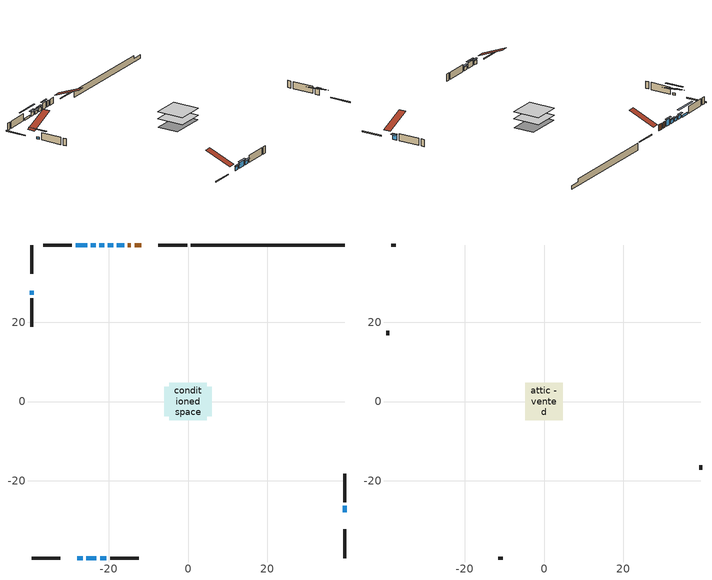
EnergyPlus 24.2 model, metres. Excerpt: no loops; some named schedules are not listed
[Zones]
conditioned space
 floor adiabatic (AdiabaticFloorConstruction): -4.69,-4.69 -4.69,4.69 4.69,4.69 4.69,-4.69 z0.47
 floor foundation (Slab1 construction): -6.02,-3.66 -6.02,3.66 6.02,3.66 6.02,-3.66 z-1.79
 wall outside (RimJoist1 construction): -0.19,39.45 -7.44,39.45 / -39.45,-39.45 -32.2,-39.45 / -39.45,39.45 -39.45,32.2 / 39.45,-39.45 39.45,-32.2 z0.47:0.77
 wall outside (AdiabaticWallConstruction 1): -11.74,39.45 -13.44,39.45 / -14.37,39.45 -15.17,39.45 z0.47:2.5
 wall outside (AdiabaticWallConstruction): 39.45,-27.9 39.45,-26.3 z0.47:2.4; -39.45,27.9 -39.45,26.93 / -25.42,39.45 -28.32,39.45 z0.47:1.13; -16.1,39.45 -17.95,39.45 z0.47:2.66; -18.88,39.45 -20.2,39.45 / -27.9,-39.45 -26.58,-39.45 z0.47:1.69; -21.13,39.45 -22.35,39.45 z0.47:1.49; -23.27,39.45 -24.5,39.45 z0.47:1.79; -25.65,-39.45 -23.11,-39.45 z0.47:2.38; -22.18,-39.45 -20.55,-39.45 z0.47:1.67
 wall outside (Wall1 construction): -29.25,39.45 -36.45,39.45 / -19.63,-39.45 -12.42,-39.45 / -39.45,26 -39.45,18.8 / 39.45,-25.37 39.45,-18.17 z0.47:2.91
 wall foundation (FoundationWall1 construction): 0.74,39.45,-1.79 0.74,39.45,0.47 35.58,39.45,0.47 35.58,39.45,-0.61 39.45,39.45,-0.61 39.45,39.45,-1.79
 window (WindowConstruction): 39.45,-27.9 39.45,-26.3 z0.47:2.4
 window (WindowConstruction 9): -39.45,27.9 -39.45,26.93 z0.47:1.13
 window (WindowConstruction 1): -16.1,39.45 -17.95,39.45 z0.47:2.66
 window (WindowConstruction 2): -18.88,39.45 -20.2,39.45 z0.47:1.69
 window (WindowConstruction 3): -21.13,39.45 -22.35,39.45 z0.47:1.48
 window (WindowConstruction 4): -23.28,39.45 -24.49,39.45 z0.47:1.79
 window (WindowConstruction 5): -27.9,-39.45 -26.58,-39.45 z0.47:1.69
 window (WindowConstruction 6): -25.65,-39.45 -23.11,-39.45 z0.47:2.38
 window (WindowConstruction 7): -22.18,-39.45 -20.56,-39.45 z0.47:1.66
 window (WindowConstruction 8): -25.42,39.45 -28.32,39.45 z0.47:1.13
 door (Door): -11.74,39.45 -13.44,39.45 z0.47:2.5
 door (Door 1): -14.37,39.45 -15.17,39.45 z0.47:2.5
 ceiling adiabatic (AdiabaticFloorConstruction): 4.69,-4.69 4.69,4.69 -4.69,4.69 -4.69,-4.69 z0.47
attic - vented
 floor to conditioned space (Floor1 construction Reversed): -4.69,-4.69 -4.69,4.69 4.69,4.69 4.69,-4.69 z2.91
 wall outside (Wall2 construction): -37.38,39.45 -38.53,39.45 / -11.5,-39.45 -10.35,-39.45 / -39.45,17.87 -39.45,16.73 / 39.45,-17.24 39.45,-16.09 z0.47:2.91
 roof outside (Roof1 construction): -10.81,39.45,2.91 -10.81,30.44,6.67 -8.37,30.44,6.67 -8.37,39.45,2.91; -28.83,-39.45,2.91 -28.83,-30.44,6.67 -31.27,-30.44,6.67 -31.27,-39.45,2.91; -39.45,28.83,2.91 -30.44,28.83,6.67 -30.44,31.27,6.67 -39.45,31.27,2.91; 39.45,-28.83,2.91 30.44,-28.83,6.67 30.44,-31.27,6.67 39.45,-31.27,2.91
shading: 39.45,-26.27 39.45,-27.93 40.67,-27.93 40.67,-26.27 z2.43; -39.45,24.19 -39.45,30.64 -39.92,30.64 -39.92,24.19 z3.87; -18.41,39.45 -15.64,39.45 -15.64,39.92 -18.41,39.92 z3.12; -20.66,39.45 -18.42,39.45 -18.42,39.92 -20.66,39.92 z2.15; -22.81,39.45 -20.67,39.45 -20.67,39.92 -22.81,39.92 z1.95; -24.95,39.45 -22.82,39.45 -22.82,39.92 -24.95,39.92 z2.25; -26.12,-39.45 -28.36,-39.45 -28.36,-39.92 -26.12,-39.92 z2.15; -22.65,-39.45 -26.11,-39.45 -26.11,-39.92 -22.65,-39.92 z2.84; -20.1,-39.45 -22.64,-39.45 -22.64,-39.92 -20.1,-39.92 z2.13; -31.06,39.45 -22.68,39.45 -22.68,39.92 -31.06,39.92 z3.87
[Building]
Building 1: Terrain=Suburbs
[Site:Location]
Mont Joli AP_QC: Latitude {deg}=48.61; Longitude {deg}=-68.21; Time Zone {hr}=-5; Elevation {m}=52; Keep Site Location Information=Yes
[Site:GroundTemperature:Shallow]
-0.843868, -3.04892, -3.2255, -2.1791, 2.02165, 6.20283, 9.82768, 12.1239, 12.319, 10.4514, 6.91898, 2.86606
[Site:WaterMainsTemperature]
Calculation Method=Schedule; Temperature Schedule=mains temperature schedule
[Material] Roughness=Rough; Thermal Absorptance=0.9
Name | Thickness {m} | Conductivity {W/m-K} | Density {kg/m3} | Specific Heat {J/kg-K} | Solar Absorptance | Visible Absorptance
asphalt or fiberglass shingles | 0.00635 | 0.162714 | 1121.4 | 1465.45 | 0.4 | 0.4
ceiling loosefill ins | 0.169333 | 0.0480833 | 16.02 | 1046.75 | 0.7 | 0.7
ceiling stud and cavity | 0.1397 | 0.109582 | 65.682 | 1177.47 | 0.7 | 0.7
concrete 4.0 in. | 0.1016 | 1.803125 | 2242.8 | 837.4 | 0.7 | 0.7
concrete 8.0 in. | 0.2032 | 1.803125 | 2242.8 | 837.4 | 0.7 | 0.7
door material | 0.04445 | 0.0451087 | 512.64 | 1214.23 | 0.7 | 0.7
door material 1 | 0.04445 | 0.188738 | 512.64 | 1214.23 | 0.7 | 0.7
exterior vertical ins | 0.0145545 | 0.029427 | 32.04 | 1214.23 | 0.7 | 0.7
floor covering | 0.0127 | 0.0433444 | 54.468 | 1339.84 | 0.6 | 0.6
floor rigid ins; wall rigid ins | 0.512978 | 0.029427 | 32.04 | 1214.23 | 0.7 | 0.7
floor stud and cavity | 0.1397 | 1.75129 | 37.0049 | 1207.88 | 0.7 | 0.7
furniture material conditioned space 1 | 0.1524 | 0.115458 | 640.8 | 1214.23 | 0.6 | 0.6
gypsum board | 0.0127 | 0.160291 | 801 | 837.4 | 0.6 | 0.6
gypsum board 1 | 0.0127 | 0.160291 | 801 | 837.4 | 0.7 | 0.7
osb sheathing 0.5 in. | 0.0127 | 0.115458 | 512.64 | 1214.23 | 0.7 | 0.7
osb sheathing 0.75 in. | 0.01905 | 0.115458 | 512.64 | 1214.23 | 0.7 | 0.7
osb sheathing 2.0 in. | 0.0508 | 0.115458 | 512.64 | 1214.23 | 0.7 | 0.7
rim joist stud and cavity | 0.0508 | 0.0714852 | 125.044 | 1163.47 | 0.6 | 0.6
wall stud and cavity | 0.1397 | 0.073666 | 139.0536 | 1170.24 | 0.7 | 0.7
wall stud and cavity 1 | 0.0889 | 6.1454 | 50.32683 | 1063.81 | 0.6 | 0.6
wall stud and cavity 2 | 0.0889 | 0.380278 | 52.3479 | 1209.89 | 0.7 | 0.7
wall stud and cavity 3 | 0.0889 | 0.391764 | 83.0341 | 1211.67 | 0.7 | 0.7
wood siding | 0.0254 | 0.102417 | 544.68 | 1172.36 | 0.4 | 0.4
wood siding 1 | 0.00254 | 0.102417 | 544.68 | 1172.36 | 0.4 | 0.4
wood siding 2; wood siding 3; wood siding 4 | 0.0254 | 0.102417 | 544.68 | 1172.36 | 0.7 | 0.7
[WindowMaterial:SimpleGlazingSystem]
Name | U-Factor {W/m2-K} | Solar Heat Gain Coefficient
WindowMaterial | 3.29721 | 0.69
WindowMaterial 1 | 3.29438 | 0.7
WindowMaterial 2 | 3.30119 | 0.67
WindowMaterial 3 | 3.30232 | 0.66
WindowMaterial 4 | 3.29438 | 0.71
WindowMaterial 5 | 3.30005 | 0.68
WindowMaterial 6 | 3.30573 | 0.62
[Construction]
AdiabaticFloorConstruction: floor stud and cavity, floor rigid ins, osb sheathing 0.75 in., floor covering
AdiabaticWallConstruction: wood siding 3, wall rigid ins, wall stud and cavity 2, gypsum board
AdiabaticWallConstruction 1: wood siding 4, wall rigid ins, wall stud and cavity 2, gypsum board
Door: door material
Door 1: door material 1
Floor1 construction Reversed: gypsum board, ceiling stud and cavity, ceiling loosefill ins
FoundationWall1 construction: concrete 8.0 in., gypsum board 1
furniture construction conditioned space 1: furniture material conditioned space 1
PartitionWallConstruction: gypsum board, wall stud and cavity 3, gypsum board
RimJoist1 construction: wood siding 2, osb sheathing 2.0 in., rim joist stud and cavity
Roof1 construction: asphalt or fiberglass shingles
Slab1 construction: concrete 4.0 in.
Wall1 construction: wood siding, osb sheathing 0.5 in., wall stud and cavity, gypsum board
Wall2 construction: wood siding 1, wall stud and cavity 1
WindowConstruction: WindowMaterial
WindowConstruction 1: WindowMaterial 1
WindowConstruction 2; WindowConstruction 4; WindowConstruction 5: WindowMaterial 2
WindowConstruction 3: WindowMaterial 3
WindowConstruction 6: WindowMaterial 4
WindowConstruction 7: WindowMaterial 5
WindowConstruction 8; WindowConstruction 9: WindowMaterial 6
[Zone] Multiplier=1; Part of Total Floor Area=Yes
Name | Volume {m3}
attic - vented | 52.9807
conditioned space | 432.6
[Space]
Name | Zone | Volume {m3}
attic - vented 1 | attic - vented | 52.9807
conditioned space 1 | conditioned space | 432.6
[ZoneInfiltration:EffectiveLeakageArea]
infil attic - vented 1: Zone or Space=attic - vented 1; Schedule=Always On Discrete; Effective Air Leakage Area {cm2}=3063.3; Stack Coefficient=0.000430805; Wind Coefficient=1.40236e-05
[ZoneMixing]
whole house fan mix: Zone or Space=attic - vented; Schedule=Always On Continuous; Design Flow Rate Calculation Method=Flow/Zone; Design Flow Rate {m3/s}=0; Source Zone or Space=conditioned space
[SurfaceProperty:ExposedFoundationPerimeter]
Slab1: Exposed Perimeter Calculation Method=TotalExposedPerimeter; Total Exposed Perimeter {m}=38.711
[InternalMass] Zone or ZoneList=conditioned space; Space or SpaceList=conditioned space 1
Name | Construction | Surface Area {m2}
furniture mass conditioned space 1 | furniture construction conditioned space 1 | 70.48
partition wall mass | PartitionWallConstruction | 176.2
[Lights]
interior lighting: Zone or ZoneList or Space or SpaceList=conditioned space 1; Schedule=interior lighting schedule; Design Level Calculation Method=LightingLevel; Lighting Level {W}=343.2; Return Air Fraction=0; Fraction Radiant=0.6; Fraction Visible=0.2; Fraction Replaceable=1
[People]
occupants: Zone or ZoneList or Space or SpaceList=conditioned space 1; Number of People Schedule=occupants schedule; Number of People Calculation Method=People; Number of People=3; Fraction Radiant=0.314171; Sensible Heat Fraction=0.56303; Activity Level Schedule=occupants activity schedule; Carbon Dioxide Generation Rate {m3/s-W}=0; Enable ASHRAE 55 Comfort Warnings=No; Mean Radiant Temperature Calculation Type=EnclosureAveraged
[ElectricEquipment] Zone or ZoneList or Space or SpaceList=conditioned space 1; Design Level Calculation Method=EquipmentLevel
Name | Schedule | Design Level {W} | Fraction Latent | Fraction Radiant | Fraction Lost
clothes dryer | clothes dryer schedule | 140.772 | 0.015 | 0.081 | 0.85
clothes washer | clothes washer schedule | 32.1985 | 0.03 | 0.162 | 0.7
cooking range | cooking range schedule | 215.147 | 0.08 | 0.432 | 0.2
dishwasher | dishwasher schedule | 66.8632 | 0.3 | 0.18 | 0.4
fridge | fridge schedule | 72.9452 | 0 | 0.6 | 0
mech vent bath fan 0 | mech vent bath fan 0 schedule | 50.2 | 0 | 0 | 1
mech vent house fan | mech vent house fan schedule | 0 | 0 | 0 | 1
mech vent house fan cfis | mech vent house fan cfis schedule | 0 | 0 | 0 | 0
mech vent range fan 0 | mech vent range fan 0 schedule | 57 | 0 | 0 | 1
misc plug loads | misc plug loads schedule | 494.7 | 0.045 | 0.513 | 0.1
whole house fan | Always On Discrete | 0 | 0 | 0 | 1
[OtherEquipment] Zone or ZoneList or Space or SpaceList=conditioned space 1; Design Level Calculation Method=EquipmentLevel
Name | Fuel Type | Schedule | Design Level {W} | Fraction Latent | Fraction Radiant | Fraction Lost
clothes dryer 1 | Electricity | clothes dryer schedule | 0 | 0.015 | 0.081 | 0.85
cooking range 1 | Electricity | cooking range schedule | 0 | 0.08 | 0.432 | 0.2
general water use latent | None | general water use schedule | 62.594 | 1 | 0 | 0
general water use sensible | None | general water use schedule | -61.6891 | 0 | 0.6 | 0
mech vent house fan latent load | None | Always On Discrete | 0 | 1 | 0 | 0
mech vent house fan sensible load | None | Always On Discrete | 0 | 0 | 0 | 0
water heater energy adjustment1 | Electricity | Always On Discrete | 0.01 | 0 | 0 | 1
[ZoneInfiltration:DesignFlowRate] Zone or ZoneList or Space or SpaceList=conditioned space 1; Schedule=Always On Discrete; Design Flow Rate Calculation Method=Flow/Zone; Design Flow Rate {m3/s}=0
infil flow; natural vent flow; whole house fan flow
[ZoneControl:Thermostat]
conditioned space Thermostat: Zone or ZoneList=conditioned space; Control Type Schedule=conditioned space Thermostat Schedule; Control 1=conditioned space temperature setpoint; Temperature Difference Between Cutout And Setpoint {deltaC}=0
[ZoneHVAC:Baseboard:Convective:Electric]
electric baseboard: Availability Schedule=Always On Discrete; Heating Design Capacity {W}=9481.44; Efficiency=1
[AirLoopHVAC:UnitarySystem]
unit heater unitary system: Control Type=Load; Controlling Zone or Thermostat Location=conditioned space; Dehumidification Control Type=None; Availability Schedule=Always On Discrete; Supply Fan=unit heater supply fan; Fan Placement=BlowThrough; Supply Air Fan Operating Mode Schedule=unit heater auto fan schedule; Heating Coil=unit heater htg coil; DX Heating Coil Sizing Ratio=1; Use DOAS DX Cooling Coil=No; Minimum Supply Air Temperature {C}=2; Latent Load Control=SensibleOnlyLoadControl; Cooling Supply Air Flow Rate Method=None; Heating Supply Air Flow Rate Method=SupplyAirFlowRate; Heating Supply Air Flow Rate {m3/s}=0.00141584; No Load Supply Air Flow Rate Method=SupplyAirFlowRate; No Load Supply Air Flow Rate {m3/s}=0; No Load Supply Air Flow Rate Control Set To Low Speed=Yes; Maximum Supply Air Temperature {C}=48.8889; Maximum Outdoor Dry-Bulb Temperature for Supplemental Heater Operation {C}=21; Ancillary On-Cycle Electric Power {W}=0; Ancillary Off-Cycle Electric Power {W}=0
[Fan:SystemModel]
unit heater supply fan: Availability Schedule=Always On Discrete; Design Maximum Air Flow Rate {m3/s}=0.00141584; Speed Control Method=Discrete; Electric Power Minimum Flow Rate Fraction=0.2; Design Pressure Rise {Pa}=500; Motor Efficiency=1; Motor In Air Stream Fraction=1; Design Electric Power Consumption {W}=Autosize; Design Power Sizing Method=PowerPerFlow; Electric Power Per Unit Flow Rate {W/(m3/s)}=1e-06; Electric Power Per Unit Flow Rate Per Unit Pressure {W/((m3/s)-Pa)}=1.66667; Fan Total Efficiency=0.7; Motor Loss Radiative Fraction=0; Number of Speeds=1; Speed Flow Fraction 1=1; Speed Electric Power Fraction 1=1
[Coil:Heating:Fuel]
unit heater htg coil: Availability Schedule=Always On Discrete; Fuel Type=FuelOilNo2; Burner Efficiency=0.3; Nominal Capacity {W}=0.293071; On Cycle Parasitic Electric Load {W}=0; Off Cycle Parasitic Fuel Load {W}=0
[Zone equipment]
conditioned space: electric baseboard, unit heater unitary system
[Foundation:Kiva]
Foundation Kiva 1: Initial Indoor Air Temperature {C}=18; Wall Height Above Grade {m}=0.470002; Wall Depth Below Slab {m}=0.2032; Custom Block Material Name 1=exterior vertical ins; Custom Block Depth 1 {m}=2.26; Custom Block X Position 1 {m}=0.2159; Custom Block Z Position 1 {m}=0
[Foundation:Kiva:Settings]
Soil Conductivity {W/m-K}=0.849921; Soil Density {kg/m3}=1842.3; Soil Specific Heat {J/kg-K}=418.7; Ground Solar Absorptivity=0.9; Ground Thermal Absorptivity=0.9; Ground Surface Roughness {m}=0.03; Far-Field Width {m}=40; Deep-Ground Boundary Condition=ZeroFlux; Deep-Ground Depth {m}=40; Minimum Cell Dimension {m}=0.2; Maximum Cell Growth Coefficient=3; Simulation Timestep=Timestep
[Exterior:Lights]
exterior lighting: Schedule=exterior lighting schedule; Design Level {W}=75.6
[EnergyManagementSystem:GlobalVariable]
infil_program_Qfan
infil_program_Qinf
natural_vent_program_Qnv
natural_vent_program_Qwhf
[EnergyManagementSystem:Sensor]
Name | Output:Variable or Output:Meter Index Key | Output:Variable or Output:Meter
airflow_gain | infil flow | Infiltration Sensible Heat Gain Energy
airflow_gain_1 | natural vent flow | Infiltration Sensible Heat Gain Energy
airflow_gain_2 | whole house fan flow | Infiltration Sensible Heat Gain Energy
airflow_loss | infil flow | Infiltration Sensible Heat Loss Energy
airflow_loss_1 | natural vent flow | Infiltration Sensible Heat Loss Energy
airflow_loss_2 | whole house fan flow | Infiltration Sensible Heat Loss Energy
clg_load_cond |  | Cooling:EnergyTransfer:Zone:CONDITIONED SPACE
clg_sp_s; clg_sp_s_1 | cooling setpoint | Schedule Value
clothes_dryer_exhaust_0_sch_s | clothes dryer exhaust 0 schedule | Schedule Value
conditioned_space_clg_unmet_s | conditioned space | Zone Cooling Setpoint Not Met Time
conditioned_space_htg_unmet_s | conditioned space | Zone Heating Setpoint Not Met Time
cool_season | cooling season schedule | Schedule Value
fridge_tin_s | conditioned space | Zone Mean Air Temperature
htg_load_cond |  | Heating:EnergyTransfer:Zone:CONDITIONED SPACE
htg_sp_s; htg_sp_s_1 | heating setpoint | Schedule Value
ig_ee_conv | clothes dryer | Electric Equipment Convective Heating Energy
ig_ee_conv_2 | cooking range | Electric Equipment Convective Heating Energy
ig_ee_conv_4 | fridge | Electric Equipment Convective Heating Energy
ig_ee_conv_5 | misc plug loads | Electric Equipment Convective Heating Energy
ig_ee_conv_6 | whole house fan | Electric Equipment Convective Heating Energy
ig_ee_rad | clothes dryer | Electric Equipment Radiant Heating Energy
ig_ee_rad_2 | cooking range | Electric Equipment Radiant Heating Energy
ig_ee_rad_4 | fridge | Electric Equipment Radiant Heating Energy
ig_ee_rad_5 | misc plug loads | Electric Equipment Radiant Heating Energy
ig_ee_rad_6 | whole house fan | Electric Equipment Radiant Heating Energy
ig_lgt_conv | interior lighting | Lights Convective Heating Energy
ig_lgt_rad | interior lighting | Lights Radiant Heating Energy
ig_lgt_vis | interior lighting | Lights Visible Radiation Heating Energy
ig_oe_conv | clothes dryer 1 | Other Equipment Convective Heating Energy
ig_oe_conv_1 | cooking range 1 | Other Equipment Convective Heating Energy
ig_oe_conv_2 | general water use latent | Other Equipment Convective Heating Energy
ig_oe_conv_3 | general water use sensible | Other Equipment Convective Heating Energy
ig_oe_conv_4 | water heater energy adjustment1 | Other Equipment Convective Heating Energy
ig_oe_rad | clothes dryer 1 | Other Equipment Radiant Heating Energy
ig_oe_rad_1 | cooking range 1 | Other Equipment Radiant Heating Energy
ig_oe_rad_2 | general water use latent | Other Equipment Radiant Heating Energy
ig_oe_rad_3 | general water use sensible | Other Equipment Radiant Heating Energy
ig_oe_rad_4 | water heater energy adjustment1 | Other Equipment Radiant Heating Energy
ig_ppl_conv | occupants | People Convective Heating Energy
ig_ppl_rad | occupants | People Radiant Heating Energy
im_conv | furniture mass conditioned space 1 | Surface Inside Face Convection Heat Gain Energy
im_conv_1 | partition wall mass | Surface Inside Face Convection Heat Gain Energy
im_ig | furniture mass conditioned space 1 | Surface Inside Face Internal Gains Radiation Heat Gain Energy
im_ig_1 | partition wall mass | Surface Inside Face Internal Gains Radiation Heat Gain Energy
im_lgt | furniture mass conditioned space 1 | Surface Inside Face Lights Radiation Heat Gain Energy
im_lgt_1 | partition wall mass | Surface Inside Face Lights Radiation Heat Gain Energy
im_sol | furniture mass conditioned space 1 | Surface Inside Face Solar Radiation Heat Gain Energy
im_sol_1 | partition wall mass | Surface Inside Face Solar Radiation Heat Gain Energy
im_surf | furniture mass conditioned space 1 | Surface Inside Face Net Surface Thermal Radiation Heat Gain Energy
im_surf_1 | partition wall mass | Surface Inside Face Net Surface Thermal Radiation Heat Gain Energy
mech_vent_bath_fan_0_sch_s | mech vent bath fan 0 schedule | Schedule Value
mech_vent_range_fan_0_sch_s | mech vent range fan 0 schedule | Schedule Value
mv_conv | mech vent bath fan 0 | Electric Equipment Convective Heating Energy
mv_conv_1 | mech vent house fan | Electric Equipment Convective Heating Energy
mv_conv_2 | mech vent house fan cfis | Electric Equipment Convective Heating Energy
mv_conv_3 | mech vent range fan 0 | Electric Equipment Convective Heating Energy
mv_conv_4 | mech vent house fan latent load | Other Equipment Convective Heating Energy
mv_conv_5 | mech vent house fan sensible load | Other Equipment Convective Heating Energy
mv_rad | mech vent bath fan 0 | Electric Equipment Radiant Heating Energy
mv_rad_1 | mech vent house fan | Electric Equipment Radiant Heating Energy
mv_rad_2 | mech vent house fan cfis | Electric Equipment Radiant Heating Energy
mv_rad_3 | mech vent range fan 0 | Electric Equipment Radiant Heating Energy
mv_rad_4 | mech vent house fan latent load | Other Equipment Radiant Heating Energy
mv_rad_5 | mech vent house fan sensible load | Other Equipment Radiant Heating Energy
natural_vent_s | natural vent schedule | Schedule Value
out_pb_s |  | Site Outdoor Air Barometric Pressure
out_wt_s |  | Site Outdoor Air Humidity Ratio
site_vw_s |  | Site Wind Speed
ss_back_out | Window1 | Surface Window Shortwave from Zone Back Out Window Heat Transfer Rate
ss_back_out_1 | Window12 | Surface Window Shortwave from Zone Back Out Window Heat Transfer Rate
ss_back_out_2 | Window2 | Surface Window Shortwave from Zone Back Out Window Heat Transfer Rate
ss_back_out_3 | Window3 | Surface Window Shortwave from Zone Back Out Window Heat Transfer Rate
ss_back_out_4 | Window4 | Surface Window Shortwave from Zone Back Out Window Heat Transfer Rate
ss_back_out_5 | Window5 | Surface Window Shortwave from Zone Back Out Window Heat Transfer Rate
ss_back_out_6 | Window6 | Surface Window Shortwave from Zone Back Out Window Heat Transfer Rate
ss_back_out_7 | Window7 | Surface Window Shortwave from Zone Back Out Window Heat Transfer Rate
ss_back_out_8 | Window8 | Surface Window Shortwave from Zone Back Out Window Heat Transfer Rate
ss_back_out_9 | Window9 | Surface Window Shortwave from Zone Back Out Window Heat Transfer Rate
ss_conv | Door1 | Surface Inside Face Convection Heat Gain Energy
ss_conv_1 | Door3 | Surface Inside Face Convection Heat Gain Energy
ss_conv_10 | Window8 | Surface Inside Face Convection Heat Gain Energy
ss_conv_11 | Window9 | Surface Inside Face Convection Heat Gain Energy
ss_conv_2 | Window1 | Surface Inside Face Convection Heat Gain Energy
ss_conv_3 | Window12 | Surface Inside Face Convection Heat Gain Energy
ss_conv_4 | Window2 | Surface Inside Face Convection Heat Gain Energy
ss_conv_5 | Window3 | Surface Inside Face Convection Heat Gain Energy
ss_conv_6 | Window4 | Surface Inside Face Convection Heat Gain Energy
ss_conv_7 | Window5 | Surface Inside Face Convection Heat Gain Energy
ss_conv_8 | Window6 | Surface Inside Face Convection Heat Gain Energy
ss_conv_9 | Window7 | Surface Inside Face Convection Heat Gain Energy
ss_ig | Door1 | Surface Inside Face Internal Gains Radiation Heat Gain Energy
ss_ig_1 | Door3 | Surface Inside Face Internal Gains Radiation Heat Gain Energy
ss_ig_10 | Window8 | Surface Inside Face Internal Gains Radiation Heat Gain Energy
ss_ig_11 | Window9 | Surface Inside Face Internal Gains Radiation Heat Gain Energy
ss_ig_2 | Window1 | Surface Inside Face Internal Gains Radiation Heat Gain Energy
ss_ig_3 | Window12 | Surface Inside Face Internal Gains Radiation Heat Gain Energy
ss_ig_4 | Window2 | Surface Inside Face Internal Gains Radiation Heat Gain Energy
ss_ig_5 | Window3 | Surface Inside Face Internal Gains Radiation Heat Gain Energy
ss_ig_6 | Window4 | Surface Inside Face Internal Gains Radiation Heat Gain Energy
ss_ig_7 | Window5 | Surface Inside Face Internal Gains Radiation Heat Gain Energy
ss_ig_8 | Window6 | Surface Inside Face Internal Gains Radiation Heat Gain Energy
ss_ig_9 | Window7 | Surface Inside Face Internal Gains Radiation Heat Gain Energy
ss_lgt | Door1 | Surface Inside Face Lights Radiation Heat Gain Energy
ss_lgt_1 | Door3 | Surface Inside Face Lights Radiation Heat Gain Energy
ss_sol | Door1 | Surface Inside Face Solar Radiation Heat Gain Energy
ss_sol_1 | Door3 | Surface Inside Face Solar Radiation Heat Gain Energy
ss_surf | Door1 | Surface Inside Face Net Surface Thermal Radiation Heat Gain Energy
ss_surf_1 | Door3 | Surface Inside Face Net Surface Thermal Radiation Heat Gain Energy
ss_surf_10 | Window8 | Surface Inside Face Net Surface Thermal Radiation Heat Gain Energy
ss_surf_11 | Window9 | Surface Inside Face Net Surface Thermal Radiation Heat Gain Energy
ss_surf_2 | Window1 | Surface Inside Face Net Surface Thermal Radiation Heat Gain Energy
ss_surf_3 | Window12 | Surface Inside Face Net Surface Thermal Radiation Heat Gain Energy
ss_surf_4 | Window2 | Surface Inside Face Net Surface Thermal Radiation Heat Gain Energy
ss_surf_5 | Window3 | Surface Inside Face Net Surface Thermal Radiation Heat Gain Energy
ss_surf_6 | Window4 | Surface Inside Face Net Surface Thermal Radiation Heat Gain Energy
ss_surf_7 | Window5 | Surface Inside Face Net Surface Thermal Radiation Heat Gain Energy
ss_surf_8 | Window6 | Surface Inside Face Net Surface Thermal Radiation Heat Gain Energy
ss_surf_9 | Window7 | Surface Inside Face Net Surface Thermal Radiation Heat Gain Energy
ss_trans_in | Window1 | Surface Window Transmitted Solar Radiation Rate
ss_trans_in_1 | Window12 | Surface Window Transmitted Solar Radiation Rate
ss_trans_in_2 | Window2 | Surface Window Transmitted Solar Radiation Rate
ss_trans_in_3 | Window3 | Surface Window Transmitted Solar Radiation Rate
ss_trans_in_4 | Window4 | Surface Window Transmitted Solar Radiation Rate
ss_trans_in_5 | Window5 | Surface Window Transmitted Solar Radiation Rate
ss_trans_in_6 | Window6 | Surface Window Transmitted Solar Radiation Rate
ss_trans_in_7 | Window7 | Surface Window Transmitted Solar Radiation Rate
ss_trans_in_8 | Window8 | Surface Window Transmitted Solar Radiation Rate
ss_trans_in_9 | Window9 | Surface Window Transmitted Solar Radiation Rate
ss_trans_out | Window1 | Surface Inside Face Initial Transmitted Diffuse Transmitted Out Window Solar Radiation Rate
ss_trans_out_1 | Window12 | Surface Inside Face Initial Transmitted Diffuse Transmitted Out Window Solar Radiation Rate
ss_trans_out_2 | Window2 | Surface Inside Face Initial Transmitted Diffuse Transmitted Out Window Solar Radiation Rate
ss_trans_out_3 | Window3 | Surface Inside Face Initial Transmitted Diffuse Transmitted Out Window Solar Radiation Rate
ss_trans_out_4 | Window4 | Surface Inside Face Initial Transmitted Diffuse Transmitted Out Window Solar Radiation Rate
ss_trans_out_5 | Window5 | Surface Inside Face Initial Transmitted Diffuse Transmitted Out Window Solar Radiation Rate
ss_trans_out_6 | Window6 | Surface Inside Face Initial Transmitted Diffuse Transmitted Out Window Solar Radiation Rate
